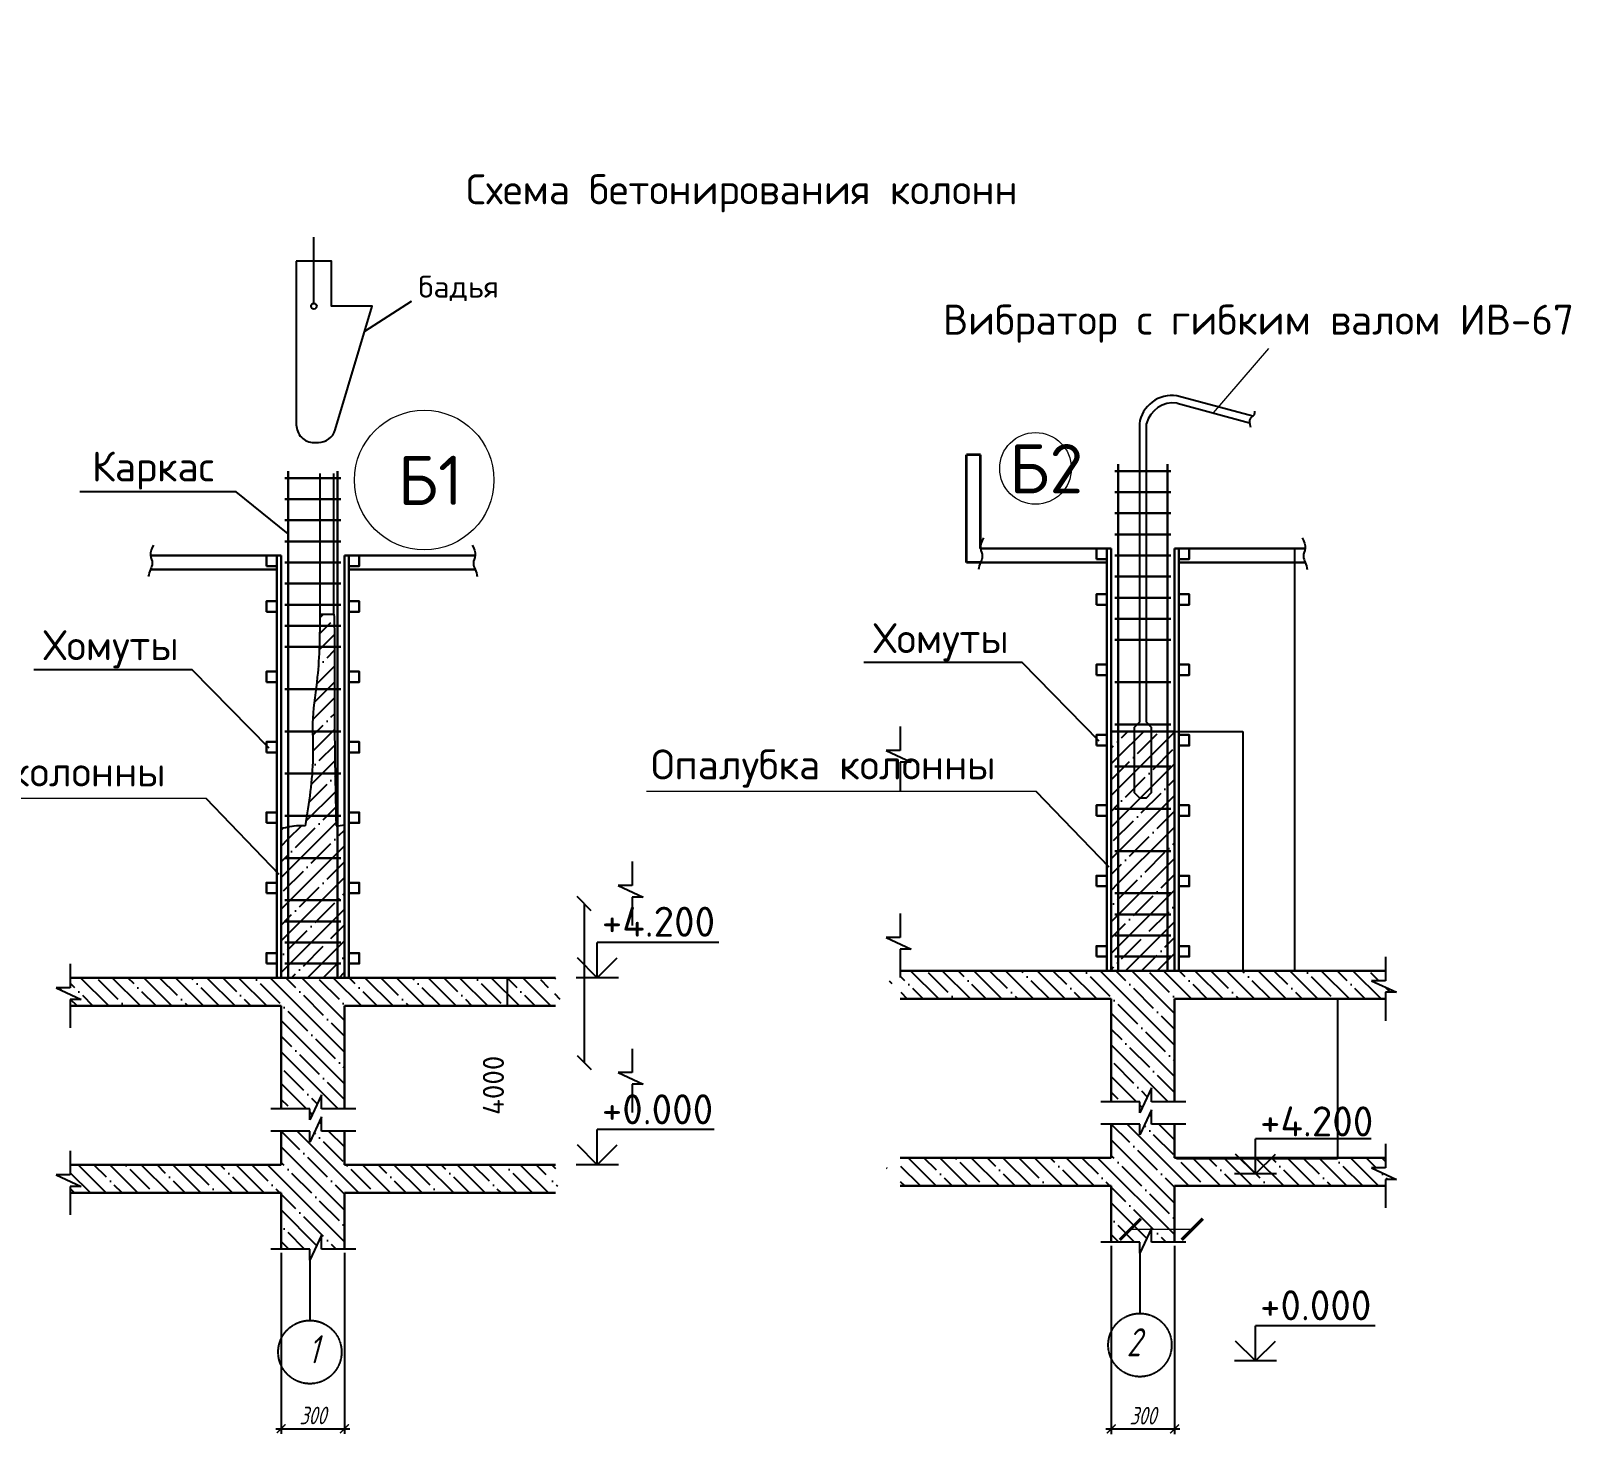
# Model space of a CAD drawing. Header units: millimetres. Extents: x 5763 to 12018931, y 39842 to 3600577.
# Drawn here: x 438477 to 482271, y 76744 to 116627 of the extents above; entities that cross this region are included whole.
import ezdxf

# ---------------------------------------------------------------- set-up
doc = ezdxf.new("R2010")
doc.units = ezdxf.units.MM
doc.linetypes.add('ACAD_ISO04W100', pattern=[30, 24, -3, 0, -3])
for name, color, linetype in [('Архитектура', 7, 'Continuous'), ('Размеры', 7, 'Continuous'), ('тонкие', 2, 'Continuous')]:
    doc.layers.add(name, color=color, linetype=linetype)
doc.layers.add('Стены', color=7, linetype='Continuous', lineweight=40)
doc.layers.add('Толстые - 03', color=30, linetype='Continuous', lineweight=30)
doc.styles.add('ISOCPEUR', font='isocpeur.ttf')
doc.styles.get("Standard").update_dxf_attribs({"font": 'romans.shx', "width": 0.7, "oblique": 15, "height": 500})
doc.styles.add('VSSP_ROMANS07', font='romans.shx', dxfattribs={"width": 0.7, "oblique": 15, "height": 250})
doc.dimstyles.new('ISO-25', dxfattribs={"dimtxt": 500, "dimasz": 250, "dimexe": 150, "dimexo": 100, "dimgap": 125, "dimtad": 1, "dimtxsty": 'Standard', "dimblk": 'ARCHTICK', "dimcen": 25, "dimdle": 150, "dimadec": 0, "dimazin": 0, "dimtfac": 1, "dimtmove": 0, "dimatfit": 3, "dimfxl": 1, "dimarcsym": 0})
doc.dimstyles.new('VSSP-100', dxfattribs={"dimscale": 100, "dimtxt": 2.5, "dimasz": 2.5, "dimexe": 1.25, "dimexo": 0.625, "dimtad": 1, "dimdec": 0, "dimrnd": 0.001, "dimzin": 1, "dimtxsty": 'VSSP_ROMANS07', "dimblk": 'OBLIQUE', "dimcen": 2.5, "dimdle": 2, "dimaunit": 1, "dimadec": 3, "dimazin": 2, "dimtfac": 1, "dimtdec": 0, "dimtix": 1, "dimtmove": 2, "dimatfit": 3, "dimldrblk": 'OBLIQUE', "dimfxl": 1.25, "dimtolj": 1, "dimtzin": 0, "dimarcsym": 0})
doc.dimstyles.new('x50', dxfattribs={"dimtxt": 3, "dimasz": 2, "dimexe": 1, "dimexo": 2, "dimgap": 0.5, "dimtad": 1, "dimlfac": 50, "dimtxsty": 'Standard', "dimblk": 'OBLIQUE', "dimcen": 0.09, "dimadec": 0, "dimazin": 0, "dimtfac": 1, "dimtofl": 0, "dimtmove": 0, "dimatfit": 3, "dimldrblk": 'OBLIQUE', "dimfxl": 1, "dimtolj": 1, "dimtzin": 0, "dimarcsym": 0})

# ---------------------------------------------------------------- blocks, each defined once
blk = doc.blocks.new('_OBLIQUE')
at = {"color": 0, "linetype": 'ByBlock'}
blk.add_line((-0.5, -0.5), (0.5, 0.5), dxfattribs=at)
blk = doc.blocks.new('*D362')
at = {"layer": 'Defpoints', "color": 0, "transparency": 16777216}
for p in [(471053, 101915), (471113, 89915), (474400, 89915)]:
    blk.add_point(p, dxfattribs=at)
at = {"layer": 'Размеры', "color": 0, "lineweight": -2, "transparency": 16777216}
for p, q in [((471055, 101915), (474401, 101915)), ((474400, 101915), (474400, 89915)), ((471115, 89915), (474401, 89915))]:
    blk.add_line(p, q, dxfattribs=at)
at = {"layer": 'Размеры', "color": 0, "lineweight": -2, "transparency": 16777216, "xscale": 2, "yscale": 2, "zscale": 2}
for p, rotation in [((474400, 101915), 90), ((474400, 89915), 270)]:
    blk.add_blockref('_OBLIQUE', p, dxfattribs=dict(at, rotation=rotation))
at = {"layer": 'Размеры', "color": 0, "transparency": 16777216, "insert": (474398, 95915), "char_height": 3, "attachment_point": 5, "rotation": 90, "style": 'ISOCPEUR'}
blk.add_mtext('\\A1;600000', dxfattribs=at)
blk = doc.blocks.new('*D363')
at = {"layer": 'Defpoints', "color": 0, "transparency": 16777216}
for p in [(470993, 96715), (470993, 89915), (472933, 89915)]:
    blk.add_point(p, dxfattribs=at)
at = {"layer": 'Размеры', "color": 0, "lineweight": -2, "transparency": 16777216}
for p, q in [((470995, 96715), (472934, 96715)), ((472933, 96715), (472933, 89915)), ((470995, 89915), (472934, 89915))]:
    blk.add_line(p, q, dxfattribs=at)
at = {"layer": 'Размеры', "color": 0, "lineweight": -2, "transparency": 16777216, "xscale": 2, "yscale": 2, "zscale": 2}
for p, rotation in [((472933, 96715), 90), ((472933, 89915), 270)]:
    blk.add_blockref('_OBLIQUE', p, dxfattribs=dict(at, rotation=rotation))
at = {"layer": 'Размеры', "color": 0, "transparency": 16777216, "insert": (472931, 93315), "char_height": 3, "attachment_point": 5, "rotation": 90, "style": 'ISOCPEUR'}
blk.add_mtext('\\A1;1500', dxfattribs=at)
blk = doc.blocks.new('*D339')
at = {"layer": 'Defpoints', "color": 0, "transparency": 16777216}
for p in [(473993, 89115), (471072, 84579), (475627, 84579)]:
    blk.add_point(p, dxfattribs=at)
at = {"layer": 'Размеры', "color": 0, "lineweight": -2, "transparency": 16777216}
for p, q in [((473995, 89115), (475628, 89115)), ((475627, 89115), (475627, 84579)), ((471074, 84579), (475628, 84579))]:
    blk.add_line(p, q, dxfattribs=at)
at = {"layer": 'Размеры', "color": 0, "lineweight": -2, "transparency": 16777216, "xscale": 2, "yscale": 2, "zscale": 2}
for p, rotation in [((475627, 89115), 90), ((475627, 84579), 270)]:
    blk.add_blockref('_OBLIQUE', p, dxfattribs=dict(at, rotation=rotation))
at = {"layer": 'Размеры', "color": 0, "transparency": 16777216, "insert": (475625, 86847), "char_height": 3, "attachment_point": 5, "rotation": 90, "style": 'ISOCPEUR'}
blk.add_mtext('\\A1;4000', dxfattribs=at)
blk = doc.blocks.new('*D361')
at = {"layer": 'Defpoints', "color": 0, "transparency": 16777216}
for p in [(450394, 89716), (452029, 89716), (450394, 88916)]:
    blk.add_point(p, dxfattribs=at)
at = {"layer": 'Размеры', "color": 0, "lineweight": -2, "transparency": 16777216}
for p, q in [((450396, 89716), (452030, 89716)), ((452029, 88916), (452029, 89716)), ((450396, 88916), (452030, 88916))]:
    blk.add_line(p, q, dxfattribs=at)
at = {"layer": 'Размеры', "color": 0, "lineweight": -2, "transparency": 16777216, "xscale": 2, "yscale": 2, "zscale": 2}
for p, rotation in [((452029, 89716), 90), ((452029, 88916), 270)]:
    blk.add_blockref('_OBLIQUE', p, dxfattribs=dict(at, rotation=rotation))
at = {"layer": 'Размеры', "color": 0, "transparency": 16777216, "insert": (452027, 89316), "char_height": 3, "attachment_point": 5, "rotation": 90, "style": 'ISOCPEUR'}
blk.add_mtext('\\A1;40000', dxfattribs=at)
blk = doc.blocks.new('_ArchTick')
at = {"color": 0, "linetype": 'ByBlock', "const_width": 0.15}
blk.add_lwpolyline([(-0.5, -0.5), (0.5, 0.5)], dxfattribs=at)
blk = doc.blocks.new('*D356')
at = {"layer": 'Defpoints', "color": 0, "transparency": 16777216}
for p in [(470593, 144252), (471388, 141097), (471913, 141092)]:
    blk.add_point(p, dxfattribs=at)
at = {"layer": 'Архитектура', "color": 0, "lineweight": -2, "transparency": 16777216}
for p, q in [((470655, 144252), (472065, 144240)), ((471942, 144441), (471911, 140892)), ((471450, 141096), (472038, 141091))]:
    blk.add_line(p, q, dxfattribs=at)
at = {"layer": 'Архитектура', "color": 0, "lineweight": -2, "transparency": 16777216, "xscale": 250, "yscale": 250, "zscale": 250}
for p, rotation in [((471940, 144241), 89.51016784393425), ((471913, 141092), 269.5101678439343)]:
    blk.add_blockref('_OBLIQUE', p, dxfattribs=dict(at, rotation=rotation))
at = {"layer": 'Архитектура', "color": 0, "lineweight": 20, "transparency": 16777216, "insert": (471739, 142668), "char_height": 250, "width": 65741.77, "attachment_point": 5, "rotation": 89.5102, "style": 'VSSP_ROMANS07'}
blk.add_mtext('\\A1;2250', dxfattribs=at)
blk = doc.blocks.new('*D357')
at = {"layer": 'Defpoints', "color": 0, "transparency": 16777216}
for p in [(470647, 141103), (470893, 135149), (471862, 135141)]:
    blk.add_point(p, dxfattribs=at)
at = {"layer": 'Архитектура', "color": 0, "lineweight": -2, "transparency": 16777216}
for p, q in [((470709, 141102), (472038, 141091)), ((471915, 141292), (471860, 134941)), ((470955, 135149), (471987, 135140))]:
    blk.add_line(p, q, dxfattribs=at)
at = {"layer": 'Архитектура', "color": 0, "lineweight": -2, "transparency": 16777216, "xscale": 250, "yscale": 250, "zscale": 250}
for p, rotation in [((471913, 141092), 89.51016784393425), ((471862, 135141), 269.5101678439343)]:
    blk.add_blockref('_OBLIQUE', p, dxfattribs=dict(at, rotation=rotation))
at = {"layer": 'Архитектура', "color": 0, "lineweight": 20, "transparency": 16777216, "insert": (471700, 138118), "char_height": 250, "width": 61132.49, "attachment_point": 5, "rotation": 89.5102, "style": 'VSSP_ROMANS07'}
blk.add_mtext('\\A1;4250', dxfattribs=at)
blk = doc.blocks.new('*D376')
at = {"color": 0, "lineweight": -2, "transparency": 16777216}
for p, q in [((469193, 82101), (469193, 76744)), ((470993, 82101), (470993, 76744)), ((469043, 76894), (471143, 76894))]:
    blk.add_line(p, q, dxfattribs=at)
at = {"layer": 'Defpoints', "color": 0, "transparency": 16777216}
for p in [(469193, 82201), (470993, 82201), (470993, 76894)]:
    blk.add_point(p, dxfattribs=at)
at = {"color": 0, "lineweight": -2, "transparency": 16777216, "xscale": 250, "yscale": 250, "zscale": 250, "rotation": 180}
blk.add_blockref('_ArchTick', (469193, 76894), dxfattribs=at)
at = {"color": 0, "lineweight": -2, "transparency": 16777216, "xscale": 250, "yscale": 250, "zscale": 250}
blk.add_blockref('_ArchTick', (470993, 76894), dxfattribs=at)
at = {"color": 0, "transparency": 16777216, "insert": (470093, 77269), "char_height": 500, "attachment_point": 5}
blk.add_mtext('300', dxfattribs=at)
blk = doc.blocks.new('*D377')
at = {"color": 0, "lineweight": -2, "transparency": 16777216}
for p, q in [((445594, 81901), (445594, 76750)), ((447394, 81901), (447394, 76750)), ((445444, 76900), (447544, 76900))]:
    blk.add_line(p, q, dxfattribs=at)
at = {"layer": 'Defpoints', "color": 0, "transparency": 16777216}
for p in [(445594, 82001), (447394, 82001), (447394, 76900)]:
    blk.add_point(p, dxfattribs=at)
at = {"color": 0, "lineweight": -2, "transparency": 16777216, "xscale": 250, "yscale": 250, "zscale": 250, "rotation": 180}
blk.add_blockref('_ArchTick', (445594, 76900), dxfattribs=at)
at = {"color": 0, "lineweight": -2, "transparency": 16777216, "xscale": 250, "yscale": 250, "zscale": 250}
blk.add_blockref('_ArchTick', (447394, 76900), dxfattribs=at)
at = {"color": 0, "transparency": 16777216, "insert": (446494, 77275), "char_height": 500, "width": 1191.79, "attachment_point": 5}
blk.add_mtext('300', dxfattribs=at)

msp = doc.modelspace()

# ---------------------------------------------------------------- hatches: boundary and pattern name
at = {"layer": 'тонкие'}
h = msp.add_hatch(dxfattribs=at)
h.set_pattern_fill('ANSI35', color=0, scale=100, style=0)
h.set_pattern_definition([(45, (4959701.94, 649069.66), (-449.01281, 449.01281), []), (45, (4960150.95, 649069.66), (-449.01281, 449.01281), [793.75, -158.75, 0, -158.75])])
edge = h.paths.add_edge_path()
edge.add_spline(control_points=[(445794.20378, 94003.55647), (445727.46858, 93989.41122), (445660.83618, 93972.88538), (445594.20378, 93956.35953)], knot_values=[0, 0, 0, 0, 1.0177450287, 1.0177450287, 1.0177450287, 1.0177450287], degree=3, periodic=0)
edge.add_line((445594.20378, 93956.35953), (445594.20378, 89715.77921))
edge.add_line((445594.20378, 89715.77921), (445794.20378, 89715.77921))
edge.add_line((445794.20378, 89715.77921), (445794.20378, 94003.55647))
edge = h.paths.add_edge_path()
edge.add_spline(control_points=[(447394.20378, 94058.36413), (447327.54043, 94049.45685), (447260.87707, 94040.54958), (447194.20378, 94032.47812)], knot_values=[8.0507593232, 8.0507593232, 8.0507593232, 8.0507593232, 9.0537790196, 9.0537790196, 9.0537790196, 9.0537790196], degree=3, periodic=0)
edge.add_line((447194.20378, 94032.47812), (447194.20378, 89715.77921))
edge.add_line((447194.20378, 89715.77921), (447394.20378, 89715.77921))
edge.add_line((447394.20378, 89715.77921), (447394.20378, 94058.36413))
h.paths.add_polyline_path([(447194.20378, 90115.77921), (445794.20378, 90115.77921), (445794.20378, 89715.77921), (447194.20378, 89715.77921)])
h.paths.add_polyline_path([(447194.20378, 90715.77921), (445794.20378, 90715.77921), (445794.20378, 90115.77921), (447194.20378, 90115.77921)])
h.paths.add_polyline_path([(447194.20378, 91315.77921), (445794.20378, 91315.77921), (445794.20378, 90715.77921), (447194.20378, 90715.77921)])
h.paths.add_polyline_path([(447194.20378, 91915.77921), (445794.20378, 91915.77921), (445794.20378, 91315.77921), (447194.20378, 91315.77921)])
h.paths.add_polyline_path([(447194.20378, 93115.77921), (445794.20378, 93115.77921), (445794.20378, 91915.77921), (447194.20378, 91915.77921)])
edge = h.paths.add_edge_path()
edge.add_spline(control_points=[(447194.20378, 94032.47812), (447182.22959, 94031.02852), (447170.25507, 94029.60589), (447158.28017, 94028.21505)], knot_values=[7.8706219123, 7.8706219123, 7.8706219123, 7.8706219123, 8.0507593232, 8.0507593232, 8.0507593232, 8.0507593232], degree=3, periodic=0)
edge.add_spline(control_points=[(447158.28017, 94028.21505), (447156.2145, 94124.06974), (447154.14882, 94219.92442), (447152.09687, 94315.77921)], knot_values=[28.6675543856, 28.6675543856, 28.6675543856, 28.6675543856, 30.1055801135, 30.1055801135, 30.1055801135, 30.1055801135], degree=3, periodic=0)
edge.add_line((447152.09687, 94315.77921), (446322.98451, 94315.77921))
edge.add_spline(control_points=[(446322.98451, 94315.77921), (446308.36349, 94222.51939), (446293.46263, 94129.27519), (446278.56177, 94036.03099)], knot_values=[28.7545698862, 28.7545698862, 28.7545698862, 28.7545698862, 30.1656805293, 30.1656805293, 30.1656805293, 30.1656805293], degree=3, periodic=0)
edge.add_spline(control_points=[(446278.56177, 94036.03099), (446216.10128, 94041.43405), (446053.82101, 94050.03347), (445893.01475, 94024.50052), (445794.20378, 94003.55647)], knot_values=[1.0177450287, 1.0177450287, 1.0177450287, 1.0177450287, 1.9576230538, 3.4645394096, 3.4645394096, 3.4645394096, 3.4645394096], degree=3, periodic=0)
edge.add_line((445794.20378, 94003.55647), (445794.20378, 93115.77921))
edge.add_line((445794.20378, 93115.77921), (447194.20378, 93115.77921))
edge.add_line((447194.20378, 93115.77921), (447194.20378, 94032.47812))
edge = h.paths.add_edge_path()
edge.add_spline(control_points=[(447152.09687, 94315.77921), (447143.53422, 94715.77494), (447135.21054, 95115.77246), (447128.12312, 95515.77921)], knot_values=[22.6667674665, 22.6667674665, 22.6667674665, 22.6667674665, 28.6675543856, 28.6675543856, 28.6675543856, 28.6675543856], degree=3, periodic=0)
edge.add_line((447128.12312, 95515.77921), (446473.43414, 95515.77921))
edge.add_spline(control_points=[(446473.43414, 95515.77921), (446443.05818, 95114.67539), (446385.58644, 94715.08411), (446322.98451, 94315.77921)], knot_values=[22.7127032826, 22.7127032826, 22.7127032826, 22.7127032826, 28.7545698862, 28.7545698862, 28.7545698862, 28.7545698862], degree=3, periodic=0)
edge.add_line((446322.98451, 94315.77921), (447152.09687, 94315.77921))
edge = h.paths.add_edge_path()
edge.add_spline(control_points=[(447128.12312, 95515.77921), (447121.03603, 95915.7675), (447115.18507, 96315.76502), (447111.56739, 96715.77921)], knot_values=[16.6662574549, 16.6662574549, 16.6662574549, 16.6662574549, 22.6667674665, 22.6667674665, 22.6667674665, 22.6667674665], degree=3, periodic=0)
edge.add_line((447111.56739, 96715.77921), (446488.3789, 96715.77921))
edge.add_spline(control_points=[(446488.3789, 96715.77921), (446489.77526, 96469.4627), (446504.93929, 96068.33588), (446485.05024, 95669.1658), (446473.43414, 95515.77921)], knot_values=[16.7086230764, 16.7086230764, 16.7086230764, 16.7086230764, 20.4022259797, 22.7127032826, 22.7127032826, 22.7127032826, 22.7127032826], degree=3, periodic=0)
edge.add_line((446473.43414, 95515.77921), (447128.12312, 95515.77921))
edge = h.paths.add_edge_path()
edge.add_line((447108.41078, 97915.77921), (446581.24452, 97915.77921))
edge.add_spline(control_points=[(446581.24452, 97915.77921), (446546.02389, 97641.01208), (446491.96408, 97242.34837), (446487.66971, 96840.87953), (446488.3789, 96715.77921)], knot_values=[10.6828707065, 10.6828707065, 10.6828707065, 10.6828707065, 14.8326996138, 16.7086230764, 16.7086230764, 16.7086230764, 16.7086230764], degree=3, periodic=0)
edge.add_line((446488.3789, 96715.77921), (447111.56739, 96715.77921))
edge.add_spline(control_points=[(447111.56739, 96715.77921), (447107.95, 97115.76006), (447106.5655, 97515.75758), (447108.41078, 97915.77921)], knot_values=[10.6662476208, 10.6662476208, 10.6662476208, 10.6662476208, 16.6662574549, 16.6662574549, 16.6662574549, 16.6662574549], degree=3, periodic=0)
edge = h.paths.add_edge_path()
edge.add_spline(control_points=[(447108.41078, 97915.77921), (447108.71779, 97982.33097), (447111.10031, 98382.34109), (447116.8782, 98782.37656), (447115.29107, 99115.77921)], knot_values=[4.666470584, 4.666470584, 4.666470584, 4.666470584, 5.6646945693, 10.6662476208, 10.6662476208, 10.6662476208, 10.6662476208], degree=3, periodic=0)
edge.add_line((447115.29107, 99115.77921), (446678.92011, 99115.77921))
edge.add_spline(control_points=[(446678.92011, 99115.77921), (446669.13216, 98828.26635), (446645.64168, 98427.64753), (446595.73431, 98028.81857), (446581.24452, 97915.77921)], knot_values=[4.6612602722, 4.6612602722, 4.6612602722, 4.6612602722, 8.9756285943, 10.6828707065, 10.6828707065, 10.6828707065, 10.6828707065], degree=3, periodic=0)
edge.add_line((446581.24452, 97915.77921), (447108.41078, 97915.77921))
edge = h.paths.add_edge_path()
edge.add_line((447104.67345, 99715.77921), (446691.31097, 99715.77921))
edge.add_spline(control_points=[(446691.31097, 99715.77921), (446689.12354, 99515.64757), (446685.72264, 99315.59815), (446678.92011, 99115.77921)], knot_values=[1.6628117059, 1.6628117059, 1.6628117059, 1.6628117059, 4.6612602722, 4.6612602722, 4.6612602722, 4.6612602722], degree=3, periodic=0)
edge.add_line((446678.92011, 99115.77921), (447115.29107, 99115.77921))
edge.add_spline(control_points=[(447115.29107, 99115.77921), (447114.92526, 99192.62321), (447113.08751, 99392.64293), (447108.21765, 99592.62745), (447104.67345, 99715.77921)], knot_values=[1.6657087344, 1.6657087344, 1.6657087344, 1.6657087344, 2.8184869897, 4.666470584, 4.666470584, 4.666470584, 4.666470584], degree=3, periodic=0)
edge = h.paths.add_edge_path()
edge.add_line((447094.20378, 100048.78319), (446694.20378, 100048.78319))
edge.add_spline(control_points=[(446694.20378, 100048.78319), (446693.36391, 99937.77344), (446692.52403, 99826.76368), (446691.31097, 99715.77921)], knot_values=[0, 0, 0, 0, 1.6628117059, 1.6628117059, 1.6628117059, 1.6628117059], degree=3, periodic=0)
edge.add_line((446691.31097, 99715.77921), (447104.67345, 99715.77921))
edge.add_spline(control_points=[(447104.67345, 99715.77921), (447101.47884, 99826.78397), (447097.84131, 99937.78358), (447094.20378, 100048.78319)], knot_values=[0, 0, 0, 0, 1.6657087344, 1.6657087344, 1.6657087344, 1.6657087344], degree=3, periodic=0)
h = msp.add_hatch(dxfattribs=at)
h.set_pattern_fill('ANSI35', color=0, scale=100, style=0)
h.set_pattern_definition([(45, (4964105.2, 649269.35), (-449.01281, 449.01281), []), (45, (4964554.2, 649269.35), (-449.01281, 449.01281), [793.75, -158.75, 0, -158.75])])
h.paths.add_polyline_path([(469392.81858, 96715.46593), (469192.81858, 96715.46593), (469192.81858, 89915.46593), (469392.81858, 89915.46593)])
h.paths.add_polyline_path([(470792.81858, 90315.46593), (469392.81858, 90315.46593), (469392.81858, 89915.46593), (470792.81858, 89915.46593)])
h.paths.add_polyline_path([(470792.81858, 90915.46593), (469392.81858, 90915.46593), (469392.81858, 90315.46593), (470792.81858, 90315.46593)])
h.paths.add_polyline_path([(470792.81858, 91515.46593), (469392.81858, 91515.46593), (469392.81858, 90915.46593), (470792.81858, 90915.46593)])
h.paths.add_polyline_path([(470792.81858, 92115.46593), (469392.81858, 92115.46593), (469392.81858, 91515.46593), (470792.81858, 91515.46593)])
h.paths.add_polyline_path([(470792.81858, 93315.46593), (469392.81858, 93315.46593), (469392.81858, 92115.46593), (470792.81858, 92115.46593)])
h.paths.add_polyline_path([(470792.81858, 94515.46593), (469392.81858, 94515.46593), (469392.81858, 93315.46593), (470792.81858, 93315.46593)])
h.paths.add_polyline_path([(470792.81858, 95715.46593), (469392.81858, 95715.46593), (469392.81858, 94515.46593), (470792.81858, 94515.46593)])
h.paths.add_polyline_path([(470792.81858, 96715.46593), (469392.81858, 96715.46593), (469392.81858, 95715.46593), (470792.81858, 95715.46593)])
h.paths.add_polyline_path([(470992.81858, 96715.46593), (470792.81858, 96715.46593), (470792.81858, 89915.46593), (470992.81858, 89915.46593)])
h = msp.add_hatch(dxfattribs=at)
h.set_pattern_fill('ANSI35', color=0, scale=100, angle=90, style=0)
h.set_pattern_definition([(135, (4752184.46, 491609.35), (-449.01281, -449.01281), []), (135, (4752184.46, 492058.37), (-449.01281, -449.01281), [793.75, -158.75, 0, -158.75])])
h.paths.add_polyline_path([(476992.81858, 83985.2058), (477303.88354, 83985.2058), (476592.81858, 84313.62324), (476992.81858, 84313.62324), (476992.81858, 84599.2424), (470992.81858, 84599.2424), (470992.81858, 85557.69805), (470338.33071, 85557.69805), (470338.33071, 85957.69805), (470009.91327, 85246.63309), (470009.91327, 85557.69805), (469192.81858, 85557.69805), (469192.81858, 84599.2424), (463192.81858, 84599.2424), (463192.81858, 84313.62324), (462792.81858, 84313.62324), (463503.88354, 83985.2058), (463192.81858, 83985.2058), (463192.81858, 83799.2424), (469192.81858, 83799.2424), (469192.81858, 82200.90468), (470009.91327, 82200.90468), (470009.91327, 81889.83972), (470338.33071, 82600.90468), (470338.33071, 82200.90468), (470992.81858, 82200.90468), (470992.81858, 83799.2424), (476992.81858, 83799.2424)])
h.paths.add_polyline_path([(470992.81858, 89115.46593), (476992.81858, 89115.46593), (476992.81858, 89301.42933), (477303.88354, 89301.42933), (476592.81858, 89629.84677), (476992.81858, 89629.84677), (476992.81858, 89915.46593), (470992.81858, 89915.46593), (469192.81858, 89915.46593), (463192.81858, 89915.46593), (463192.81858, 89629.84677), (462792.81858, 89629.84677), (463503.88354, 89301.42933), (463192.81858, 89301.42933), (463192.81858, 89115.46593), (469192.81858, 89115.46593), (469192.81858, 86188.94121), (470009.91327, 86188.94121), (470009.91327, 85877.87625), (470338.33071, 86588.94121), (470338.33071, 86188.94121), (470992.81858, 86188.94121)])
h = msp.add_hatch(dxfattribs=at)
h.set_pattern_fill('ANSI35', color=0, scale=100, angle=90, style=0)
h.set_pattern_definition([(135, (4728585.85, 491409.67), (-449.01281, -449.01281), []), (135, (4728585.85, 491858.7), (-449.01281, -449.01281), [793.75, -158.75, 0, -158.75])])
h.paths.add_polyline_path([(453394.20378, 83785.51908), (453705.26873, 83785.51908), (452994.20378, 84113.93652), (453394.20378, 84113.93652), (453394.20378, 84399.55568), (447394.20378, 84399.55568), (447394.20378, 85358.01133), (446739.71591, 85358.01133), (446739.71591, 85758.01133), (446411.29847, 85046.94637), (446411.29847, 85358.01133), (445594.20378, 85358.01133), (445594.20378, 84399.55568), (439594.20378, 84399.55568), (439594.20378, 84113.93652), (439194.20378, 84113.93652), (439905.26873, 83785.51908), (439594.20378, 83785.51908), (439594.20378, 83599.55568), (445594.20378, 83599.55568), (445594.20378, 82001.21796), (446411.29847, 82001.21796), (446411.29847, 81690.153), (446739.71591, 82401.21796), (446739.71591, 82001.21796), (447394.20378, 82001.21796), (447394.20378, 83599.55568), (453394.20378, 83599.55568)])
h.paths.add_polyline_path([(447394.20378, 88915.77921), (453394.20378, 88915.77921), (453394.20378, 89101.74261), (453705.26873, 89101.74261), (452994.20378, 89430.16005), (453394.20378, 89430.16005), (453394.20378, 89715.77921), (447394.20378, 89715.77921), (445594.20378, 89715.77921), (439594.20378, 89715.77921), (439594.20378, 89430.16005), (439194.20378, 89430.16005), (439905.26873, 89101.74261), (439594.20378, 89101.74261), (439594.20378, 88915.77921), (445594.20378, 88915.77921), (445594.20378, 85989.25449), (446411.29847, 85989.25449), (446411.29847, 85678.18953), (446739.71591, 86389.25449), (446739.71591, 85989.25449), (447394.20378, 85989.25449)])

# ---------------------------------------------------------------- linework, layer by layer
at = {"lineweight": 13}
msp.add_line((473667.20197, 107602.13296), (472095.83765, 105767.67195), dxfattribs=at)
at = {"lineweight": 35}
for p, q in [((465074.40062, 101515.46593), (465074.40062, 104574.78309)), ((465474.40062, 104574.78309), (465074.40062, 104574.78309)), ((465474.40062, 101915.46593), (465474.40062, 104574.78309)), ((465474.40062, 101515.46593), (465074.40062, 101515.46593))]:
    msp.add_line(p, q, dxfattribs=at)
at = {"color": 0, "lineweight": 13}
for p, q in [((443460.51077, 94805.24606), (432380.54979, 94805.24606)), ((467059.12557, 95004.93278), (455979.1646, 95004.93278))]:
    msp.add_line(p, q, dxfattribs=at)
at = {"linetype": 'ACAD_ISO04W100'}
for p, q in [((446411.29847, 81690.153), (446411.29847, 79977.61628)), ((470009.91327, 81889.83972), (470009.91327, 80177.303))]:
    msp.add_line(p, q, dxfattribs=at)
for points in [[(446525.81365, 108881.98478), (446525.81365, 110762.63329)], [(449291.48381, 108937.01451), (449291.48381, 108937.01451), (447966.2714, 108083.0857)]]:
    msp.add_lwpolyline(points)
msp.add_lwpolyline([(446025.81365, 110080.47057), (446025.81365, 105427.98535, 0.4142135624), (446525.81365, 104927.98535), (446653.11172, 104927.98535, 0.3316963455), (447132.27794, 105285.1577), (448180.37748, 108801.38078), (447025.81365, 108801.38078), (447025.81365, 110080.47057), (446025.81365, 110080.47057)], format="xyb")
msp.add_circle((446525.81365, 108801.38078), 80.604)
at = {"lineweight": 20}
for centre, radius in [((449661.39548, 103859.70676), 1984.19997), ((467041.61708, 104190.92912), 1019.5683)]:
    msp.add_circle(centre, radius, dxfattribs=at)
at = {"linetype": 'ACAD_ISO04W100'}
for centre in [(470009.91327, 79277.10103), (446411.29847, 79077.41431)]:
    msp.add_circle(centre, 900.20197, dxfattribs=at)
at = {"layer": 'Размеры', "color": 0}
for p, q in [((444314.75497, 103522.18036), (439872.14162, 103522.18036)), ((445794.20378, 102330.46873), (444314.75497, 103522.18036)), ((466661.3586, 98670.32137), (462164.30334, 98670.32137)), ((468855.19716, 96437.51945), (466661.3586, 98670.32137)), ((443062.7438, 98470.63465), (438565.68854, 98470.63465)), ((445256.58235, 96237.83273), (443062.7438, 98470.63465)), ((463192.81858, 96853.58557), (463192.81858, 96174.35914)), ((462792.81858, 96174.35914), (463503.88354, 95845.9417)), ((463192.81858, 96174.35914), (462792.81858, 96174.35914)), ((463192.81858, 95845.9417), (463192.81858, 95039.1032)), ((463503.88354, 95845.9417), (463192.81858, 95845.9417)), ((445533.41511, 92654.05561), (443460.51077, 94805.24606)), ((469132.02991, 92853.74233), (467059.12557, 95004.93278)), ((455575.08242, 93014.44696), (455575.08242, 92335.22052)), ((455175.08242, 92335.22052), (455886.14737, 92006.80308)), ((455575.08242, 92335.22052), (455175.08242, 92335.22052)), ((455575.08242, 92006.80308), (455575.08242, 91199.96458)), ((455886.14737, 92006.80308), (455575.08242, 92006.80308)), ((454209.43774, 91820.83968), (454209.43774, 87304.61615)), ((463192.81858, 91537.36204), (463192.81858, 90858.13561)), ((458038.34943, 90715.77921), (454583.05025, 90715.77921)), ((454583.05025, 89715.77921), (454583.05025, 90715.77921)), ((462792.81858, 90858.13561), (463503.88354, 90529.71817)), ((463192.81858, 90858.13561), (462792.81858, 90858.13561)), ((454583.05025, 89715.77921), (454017.36483, 90281.46464)), ((454583.05025, 89715.77921), (455148.73567, 90281.46464)), ((463192.81858, 90529.71817), (463192.81858, 89722.87967)), ((463503.88354, 90529.71817), (463192.81858, 90529.71817)), ((476992.81858, 90309.0732), (476992.81858, 89629.84677)), ((439594.20378, 90109.38648), (439594.20378, 89430.16005)), ((439194.20378, 89430.16005), (439905.26873, 89101.74261)), ((439594.20378, 89430.16005), (439194.20378, 89430.16005)), ((455183.05025, 89715.77921), (453983.05025, 89715.77921)), ((476592.81858, 89629.84677), (477303.88354, 89301.42933)), ((476992.81858, 89629.84677), (476592.81858, 89629.84677)), ((439594.20378, 89101.74261), (439594.20378, 88294.90411)), ((439905.26873, 89101.74261), (439594.20378, 89101.74261)), ((450794.20378, 88915.77921), (452228.55911, 88915.77921)), ((476992.81858, 89301.42933), (476992.81858, 88494.59083)), ((477303.88354, 89301.42933), (476992.81858, 89301.42933)), ((455575.08242, 87698.22343), (455575.08242, 87018.99699)), ((455175.08242, 87018.99699), (455886.14737, 86690.57955)), ((455575.08242, 87018.99699), (455175.08242, 87018.99699)), ((446739.71591, 86389.25449), (446411.29847, 85678.18953)), ((446739.71591, 85989.25449), (446739.71591, 86389.25449)), ((455575.08242, 86690.57955), (455575.08242, 85883.74105)), ((455886.14737, 86690.57955), (455575.08242, 86690.57955)), ((470338.33071, 86588.94121), (470009.91327, 85877.87625)), ((470338.33071, 86188.94121), (470338.33071, 86588.94121)), ((446411.29847, 85989.25449), (445296.85824, 85989.25449)), ((446411.29847, 85678.18953), (446411.29847, 85989.25449)), ((447718.88793, 85989.25449), (446739.71591, 85989.25449)), ((470009.91327, 86188.94121), (468895.47304, 86188.94121)), ((470009.91327, 85877.87625), (470009.91327, 86188.94121)), ((470338.33071, 85957.69805), (470009.91327, 85246.63309)), ((471317.50273, 86188.94121), (470338.33071, 86188.94121)), ((470338.33071, 85557.69805), (470338.33071, 85957.69805)), ((446739.71591, 85758.01133), (446411.29847, 85046.94637)), ((446739.71591, 85358.01133), (446739.71591, 85758.01133)), ((457903.9774, 85399.55568), (454583.05025, 85399.55568)), ((454583.05025, 84399.55568), (454583.05025, 85399.55568)), ((470009.91327, 85557.69805), (468895.47304, 85557.69805)), ((470009.91327, 85246.63309), (470009.91327, 85557.69805)), ((471317.50273, 85557.69805), (470338.33071, 85557.69805)), ((446411.29847, 85358.01133), (445296.85824, 85358.01133)), ((446411.29847, 85046.94637), (446411.29847, 85358.01133)), ((447718.88793, 85358.01133), (446739.71591, 85358.01133)), ((454583.05025, 84399.55568), (454017.36483, 84965.2411)), ((454583.05025, 84399.55568), (455148.73567, 84965.2411)), ((476581.41165, 85140.58788), (473295.50891, 85140.58788)), ((473295.50891, 84140.58788), (473295.50891, 85140.58788)), ((476992.81858, 84992.84967), (476992.81858, 84313.62324)), ((439594.20378, 84793.16295), (439594.20378, 84113.93652)), ((473295.50891, 84140.58788), (472729.82349, 84706.2733)), ((473295.50891, 84140.58788), (473861.19434, 84706.2733)), ((439194.20378, 84113.93652), (439905.26873, 83785.51908)), ((439594.20378, 84113.93652), (439194.20378, 84113.93652)), ((450794.20378, 84399.55568), (452228.55911, 84399.55568)), ((455183.05025, 84399.55568), (453983.05025, 84399.55568)), ((473895.50891, 84140.58788), (472695.50891, 84140.58788)), ((476592.81858, 84313.62324), (477303.88354, 83985.2058)), ((476992.81858, 84313.62324), (476592.81858, 84313.62324)), ((439594.20378, 83785.51908), (439594.20378, 82978.68057)), ((439905.26873, 83785.51908), (439594.20378, 83785.51908)), ((476992.81858, 83985.2058), (476992.81858, 83178.36729)), ((477303.88354, 83985.2058), (476992.81858, 83985.2058)), ((446739.71591, 82401.21796), (446411.29847, 81690.153)), ((446739.71591, 82001.21796), (446739.71591, 82401.21796)), ((470338.33071, 82600.90468), (470009.91327, 81889.83972)), ((470338.33071, 82200.90468), (470338.33071, 82600.90468)), ((446411.29847, 82001.21796), (445296.85824, 82001.21796)), ((446411.29847, 81690.153), (446411.29847, 82001.21796)), ((447718.88793, 82001.21796), (446739.71591, 82001.21796)), ((470009.91327, 82200.90468), (468895.47304, 82200.90468)), ((470009.91327, 81889.83972), (470009.91327, 82200.90468)), ((471317.50273, 82200.90468), (470338.33071, 82200.90468)), ((476700.40327, 79824.36435), (473295.50891, 79824.36435)), ((473295.50891, 78824.36435), (473295.50891, 79824.36435)), ((473295.50891, 78824.36435), (472729.82349, 79390.04977)), ((473295.50891, 78824.36435), (473861.19434, 79390.04977)), ((473895.50891, 78824.36435), (472695.50891, 78824.36435))]:
    msp.add_line(p, q, dxfattribs=at)
for points in [[(465564.91568, 102213.42272), (465474.40062, 101915.46593), (465528.8297, 101697.22115), (465474.40062, 101515.46593), (465416.73686, 101320.82286)], [(474620.72149, 102213.42272), (474711.23655, 101915.46593), (474656.80747, 101697.22115), (474711.23655, 101515.46593), (474768.90031, 101320.82286)], [(441966.30087, 102013.736), (441875.78582, 101715.77921), (441930.2149, 101497.53443), (441875.78582, 101315.77921), (441818.12206, 101121.13614)], [(451022.10669, 102013.736), (451112.62174, 101715.77921), (451058.19267, 101497.53443), (451112.62174, 101315.77921), (451170.2855, 101121.13614)]]:
    msp.add_spline(points, degree=3, dxfattribs=at)
at = {"layer": 'Стены', "lineweight": 13, "ltscale": 10}
msp.add_line((469732.55636, 82567.62501), (471500.55636, 82567.62501), dxfattribs=at)
at = {"layer": 'Толстые - 03', "color": 0}
for p, q in [((469392.81858, 89915.46593), (469392.81858, 104315.46593)), ((470792.81858, 89915.46593), (470792.81858, 104315.46593)), ((445694.20378, 103915.77921), (447294.20378, 103915.77921)), ((445794.20378, 89715.77921), (445794.20378, 104115.77921)), ((447194.20378, 89715.77921), (447194.20378, 104115.77921)), ((469292.81858, 104115.46593), (470892.81858, 104115.46593)), ((469292.81858, 103515.46593), (470892.81858, 103515.46593)), ((445694.20378, 103315.77921), (447294.20378, 103315.77921)), ((469292.81858, 102915.46593), (470892.81858, 102915.46593)), ((445694.20378, 102715.77921), (447294.20378, 102715.77921)), ((445694.20378, 102115.77921), (447294.20378, 102115.77921)), ((469292.81858, 102315.46593), (470892.81858, 102315.46593)), ((445174.20378, 101715.77921), (441875.78582, 101715.77921)), ((445474.20378, 101715.77921), (445594.20378, 101715.77921)), ((445474.20378, 89715.77921), (445474.20378, 101715.77921)), ((445594.20378, 89715.77921), (445594.20378, 101715.77921)), ((447514.20378, 101715.77921), (447394.20378, 101715.77921)), ((447394.20378, 89715.77921), (447394.20378, 101715.77921)), ((447514.20378, 89715.77921), (447514.20378, 101715.77921)), ((447814.20378, 101715.77921), (451112.62174, 101715.77921)), ((468772.81858, 101915.46593), (465474.40062, 101915.46593)), ((469072.81858, 101915.46593), (469192.81858, 101915.46593)), ((469072.81858, 89915.46593), (469072.81858, 101915.46593)), ((469192.81858, 89915.46593), (469192.81858, 101915.46593)), ((469292.81858, 101715.46593), (470892.81858, 101715.46593)), ((471112.81858, 101915.46593), (470992.81858, 101915.46593)), ((470992.81858, 89915.46593), (470992.81858, 101915.46593)), ((471112.81858, 89915.46593), (471112.81858, 101915.46593)), ((471412.81858, 101915.46593), (474711.23655, 101915.46593)), ((445474.20378, 101315.77921), (441875.78582, 101315.77921)), ((445694.20378, 101515.77921), (447294.20378, 101515.77921)), ((447514.20378, 101315.77921), (451112.62174, 101315.77921)), ((469072.81858, 101515.46593), (465474.40062, 101515.46593)), ((471112.81858, 101515.46593), (474711.23655, 101515.46593)), ((445694.20378, 100915.77921), (447294.20378, 100915.77921)), ((469292.81858, 101115.46593), (470892.81858, 101115.46593)), ((445694.20378, 100315.77921), (447294.20378, 100315.77921)), ((469292.81858, 100515.46593), (470892.81858, 100515.46593)), ((469292.81858, 99915.46593), (470892.81858, 99915.46593)), ((445694.20378, 99715.77921), (447294.20378, 99715.77921)), ((445694.20378, 99115.77921), (447294.20378, 99115.77921)), ((469292.81858, 99315.46593), (470892.81858, 99315.46593)), ((469292.81858, 98115.46593), (470892.81858, 98115.46593)), ((445694.20378, 97915.77921), (447294.20378, 97915.77921)), ((469292.81858, 96915.46593), (470892.81858, 96915.46593)), ((445694.20378, 96715.77921), (447294.20378, 96715.77921)), ((469192.81858, 96715.46593), (470992.81858, 96715.46593)), ((445694.20378, 95515.77921), (447294.20378, 95515.77921)), ((469292.81858, 95715.46593), (470892.81858, 95715.46593)), ((445694.20378, 94315.77921), (447294.20378, 94315.77921)), ((469292.81858, 94515.46593), (470892.81858, 94515.46593)), ((469292.81858, 93315.46593), (470892.81858, 93315.46593)), ((445694.20378, 93115.77921), (447294.20378, 93115.77921)), ((469292.81858, 92115.46593), (470892.81858, 92115.46593)), ((445694.20378, 91915.77921), (447294.20378, 91915.77921)), ((445694.20378, 91315.77921), (447294.20378, 91315.77921)), ((469292.81858, 91515.46593), (470892.81858, 91515.46593)), ((445694.20378, 90715.77921), (447294.20378, 90715.77921)), ((469292.81858, 90915.46593), (470892.81858, 90915.46593)), ((469292.81858, 90315.46593), (470892.81858, 90315.46593)), ((445694.20378, 90115.77921), (447294.20378, 90115.77921)), ((469192.81858, 89915.46593), (463192.81858, 89915.46593)), ((470992.81858, 89915.46593), (469192.81858, 89915.46593)), ((470992.81858, 89915.46593), (476992.81858, 89915.46593)), ((445594.20378, 89715.77921), (439594.20378, 89715.77921)), ((447394.20378, 89715.77921), (445594.20378, 89715.77921)), ((447394.20378, 89715.77921), (453394.20378, 89715.77921)), ((445594.20378, 88915.77921), (439594.20378, 88915.77921)), ((445594.20378, 85989.25449), (445594.20378, 88915.77921)), ((447394.20378, 88915.77921), (453394.20378, 88915.77921)), ((447394.20378, 85989.25449), (447394.20378, 88915.77921)), ((469192.81858, 89115.46593), (463192.81858, 89115.46593)), ((469192.81858, 86188.94121), (469192.81858, 89115.46593)), ((470992.81858, 89115.46593), (476992.81858, 89115.46593)), ((470992.81858, 86188.94121), (470992.81858, 89115.46593)), ((469192.81858, 84599.2424), (469192.81858, 85557.69805)), ((470992.81858, 84599.2424), (470992.81858, 85557.69805)), ((445594.20378, 84399.55568), (445594.20378, 85358.01133)), ((447394.20378, 84399.55568), (447394.20378, 85358.01133)), ((469192.81858, 84599.2424), (463192.81858, 84599.2424)), ((470992.81858, 84599.2424), (476992.81858, 84599.2424)), ((445594.20378, 84399.55568), (439594.20378, 84399.55568)), ((447394.20378, 84399.55568), (453394.20378, 84399.55568)), ((469192.81858, 83799.2424), (463192.81858, 83799.2424)), ((469192.81858, 82200.90468), (469192.81858, 83799.2424)), ((470992.81858, 83799.2424), (476992.81858, 83799.2424)), ((470992.81858, 82200.90468), (470992.81858, 83799.2424)), ((445594.20378, 83599.55568), (439594.20378, 83599.55568)), ((445594.20378, 82001.21796), (445594.20378, 83599.55568)), ((447394.20378, 82001.21796), (447394.20378, 83599.55568)), ((447394.20378, 83599.55568), (453394.20378, 83599.55568))]:
    msp.add_line(p, q, dxfattribs=at)
for points in [[(445174.20378, 101415.77921), (445474.20378, 101415.77921), (445474.20378, 101715.77921), (445174.20378, 101715.77921)], [(447514.20378, 101415.77921), (447814.20378, 101415.77921), (447814.20378, 101715.77921), (447514.20378, 101715.77921)], [(468772.81858, 101615.46593), (469072.81858, 101615.46593), (469072.81858, 101915.46593), (468772.81858, 101915.46593)], [(471112.81858, 101615.46593), (471412.81858, 101615.46593), (471412.81858, 101915.46593), (471112.81858, 101915.46593)], [(445174.20378, 100115.77921), (445474.20378, 100115.77921), (445474.20378, 100415.77921), (445174.20378, 100415.77921)], [(447514.20378, 100115.77921), (447814.20378, 100115.77921), (447814.20378, 100415.77921), (447514.20378, 100415.77921)], [(468772.81858, 100315.46593), (469072.81858, 100315.46593), (469072.81858, 100615.46593), (468772.81858, 100615.46593)], [(471112.81858, 100315.46593), (471412.81858, 100315.46593), (471412.81858, 100615.46593), (471112.81858, 100615.46593)], [(468772.81858, 98315.46593), (469072.81858, 98315.46593), (469072.81858, 98615.46593), (468772.81858, 98615.46593)], [(471112.81858, 98315.46593), (471412.81858, 98315.46593), (471412.81858, 98615.46593), (471112.81858, 98615.46593)], [(445174.20378, 98115.77921), (445474.20378, 98115.77921), (445474.20378, 98415.77921), (445174.20378, 98415.77921)], [(447514.20378, 98115.77921), (447814.20378, 98115.77921), (447814.20378, 98415.77921), (447514.20378, 98415.77921)], [(445174.20378, 96115.77921), (445474.20378, 96115.77921), (445474.20378, 96415.77921), (445174.20378, 96415.77921)], [(447514.20378, 96115.77921), (447814.20378, 96115.77921), (447814.20378, 96415.77921), (447514.20378, 96415.77921)], [(468772.81858, 96315.46593), (469072.81858, 96315.46593), (469072.81858, 96615.46593), (468772.81858, 96615.46593)], [(471112.81858, 96315.46593), (471412.81858, 96315.46593), (471412.81858, 96615.46593), (471112.81858, 96615.46593)], [(468772.81858, 94315.46593), (469072.81858, 94315.46593), (469072.81858, 94615.46593), (468772.81858, 94615.46593)], [(471112.81858, 94315.46593), (471412.81858, 94315.46593), (471412.81858, 94615.46593), (471112.81858, 94615.46593)], [(445174.20378, 94115.77921), (445474.20378, 94115.77921), (445474.20378, 94415.77921), (445174.20378, 94415.77921)], [(447514.20378, 94115.77921), (447814.20378, 94115.77921), (447814.20378, 94415.77921), (447514.20378, 94415.77921)], [(445174.20378, 92115.77921), (445474.20378, 92115.77921), (445474.20378, 92415.77921), (445174.20378, 92415.77921)], [(447514.20378, 92115.77921), (447814.20378, 92115.77921), (447814.20378, 92415.77921), (447514.20378, 92415.77921)], [(468772.81858, 92315.46593), (469072.81858, 92315.46593), (469072.81858, 92615.46593), (468772.81858, 92615.46593)], [(471112.81858, 92315.46593), (471412.81858, 92315.46593), (471412.81858, 92615.46593), (471112.81858, 92615.46593)], [(445174.20378, 90115.77921), (445474.20378, 90115.77921), (445474.20378, 90415.77921), (445174.20378, 90415.77921)], [(447514.20378, 90115.77921), (447814.20378, 90115.77921), (447814.20378, 90415.77921), (447514.20378, 90415.77921)], [(468772.81858, 90315.46593), (469072.81858, 90315.46593), (469072.81858, 90615.46593), (468772.81858, 90615.46593)], [(471112.81858, 90315.46593), (471412.81858, 90315.46593), (471412.81858, 90615.46593), (471112.81858, 90615.46593)]]:
    msp.add_lwpolyline(points, close=True, dxfattribs=at)
at = {"layer": 'тонкие', "color": 0}
for p, q in [((446694.20378, 104048.78319), (446694.20378, 100048.78319)), ((447094.20378, 100048.78319), (447094.20378, 104048.78319)), ((446694.20378, 100048.78319), (447094.20378, 100048.78319))]:
    msp.add_line(p, q, dxfattribs=at)
for points in [[(473214.85384, 105672.33676), (471058.44978, 106255.29876)], [(471065.10408, 106046.32033), (473126.57122, 105489.02357)], [(469992.81858, 105457.63916), (469992.81858, 96975.91841)], [(470192.81858, 96975.91841), (470192.81858, 105463.49181)], [(469992.81858, 96975.91841), (469842.81858, 96825.91841), (469842.81858, 94975.91841), (469992.81858, 94825.91841), (470192.81858, 94825.91841), (470342.81858, 94975.91841), (470342.81858, 96825.91841), (470192.81858, 96975.91841)]]:
    msp.add_lwpolyline(points, dxfattribs=at)
for centre, radius, start, end in [((470924.08721, 105324.1567), 940.78628, 81.788971873, 171.843124289), ((470961.17058, 105257.70784), 795.43185, 82.492095037, 165.006632847)]:
    msp.add_arc(centre, radius, start, end, dxfattribs=at)
for points in [[(473269.31471, 105813.02606), (473253.1285, 105716.12804), (473152.37253, 105615.37207), (473152.37253, 105367.32048)], [(446694.20378, 100048.78319), (446621.91023, 98255.11377), (446495.16674, 97090.57639), (446495.16674, 95976.67111), (446278.56177, 94036.03099)], [(447094.20378, 100048.78319), (447113.06579, 99346.29791), (447109.60457, 98115.43651), (447158.28017, 94028.21505)]]:
    msp.add_spline(points, degree=3, dxfattribs=at)
msp.add_open_spline([(445594.20378, 93956.35953), (445759.49493, 93997.35424), (445986.32047, 94053.6104), (446216.10128, 94041.43405), (446278.56177, 94036.03099)], degree=3, knots=[0, 0, 0, 0, 2.5246613845, 3.4645394096, 3.4645394096, 3.4645394096, 3.4645394096], dxfattribs=at)
msp.add_open_spline([(447158.28017, 94028.21505), (447236.93225, 94037.35018), (447315.56802, 94047.85715), (447394.20378, 94058.36413)], degree=3, dxfattribs=at)

# ---------------------------------------------------------------- block references
at = {"layer": 'Размеры', "color": 0, "xscale": 400, "yscale": 400, "zscale": 400}
for p, rotation in [((454209.43774, 91820.83968), 90), ((454209.43774, 87304.61615), 270)]:
    msp.add_blockref('_OBLIQUE', p, dxfattribs=dict(at, rotation=rotation))
at = {"layer": 'Стены', "lineweight": 13, "ltscale": 10, "xscale": 600, "yscale": 600, "zscale": 600, "rotation": 180}
msp.add_blockref('_ArchTick', (469736.55636, 82567.62501), dxfattribs=at)
at = {"layer": 'Стены', "lineweight": 13, "ltscale": 10, "xscale": 600, "yscale": 600, "zscale": 600}
msp.add_blockref('_ArchTick', (471496.55636, 82567.62501), dxfattribs=at)

# ---------------------------------------------------------------- texts
at = {"color": 0, "lineweight": 20, "style": 'ISOCPEUR'}
for s, p in [('Схема бетонирования колонн', (450850.19204, 111696.85299)), ('Вибратор с гибким валом ИВ-67', (464408.62148, 107991.8483)), ('Каркас', (440214.42749, 103819.1609)), ('Хомуты', (438834.87476, 98740.47485)), ('Хомуты', (462433.48956, 98940.16157)), ('Опалубка колонны', (432512.4645, 95150.7576)), ('Опалубка колонны', (456111.0793, 95350.44432)), ('+4.200', (454711.49933, 90881.9773)), ('+0.000', (454711.49933, 85550.52299)), ('+4.200', (473423.95799, 85206.79556)), ('+0.000', (473423.95799, 79980.52891))]:
    msp.add_text(s, height=851.968, dxfattribs=at).set_placement(p)
msp.add_text('бадья', height=625).set_placement((449495.59901, 109043.25034))
at = {"lineweight": 20, "char_height": 1400, "attachment_point": 1, "style": 'ISOCPEUR'}
for s, insert in [('Б2', (466292.99285, 104883.08609)), ('Б1', (448912.77125, 104551.86373))]:
    msp.add_mtext_dynamic_manual_height_columns(s, width=16.1483226, gutter_width=12.5, heights=[0], dxfattribs=dict(at, insert=insert))
at = {"linetype": 'ACAD_ISO04W100', "char_height": 800, "attachment_point": 1}
for s, insert in [('2', (469632.27816, 79755.00742)), ('1', (446360.62692, 79555.3207))]:
    msp.add_mtext_dynamic_manual_height_columns(s, width=2031.490624, gutter_width=2500, heights=[0], dxfattribs=dict(at, insert=insert))
at = {"layer": 'Размеры', "color": 0, "insert": (451628.55911, 86657.66745), "char_height": 600, "attachment_point": 5, "rotation": 90, "style": 'ISOCPEUR'}
msp.add_mtext('4000', dxfattribs=at)

# ---------------------------------------------------------------- dimensions: what is measured, and where the dimension line sits
for base, p1, p2, picture, middle in [((447394.20378, 76900.05664), (445594.20378, 82001.21796), (447394.20378, 82001.21796), '*D377', (446494.20378, 77275.05664)), ((470992.81858, 76893.61596), (469192.81858, 82200.90468), (470992.81858, 82200.90468), '*D376', (470092.81858, 77268.61596))]:
    dim = msp.add_linear_dim(base=base, p1=p1, p2=p2, text='300', dimstyle='ISO-25')
    dim.commit()
    dim.dimension.update_dxf_attribs({"geometry": picture, "text_midpoint": middle})
at = {"layer": 'Архитектура', "color": 7, "lineweight": 20}
for base, p1, p2, text, picture, middle in [((471912.93188, 141092.13151), (470592.61361, 144252.13449), (471387.95107, 141096.61977), '2250', '*D356', (471738.89755, 142667.97693)), ((471862.05289, 135140.949), (470646.70174, 141102.95701), (470892.68995, 135149.23646), '4250', '*D357', (471699.99924, 138118.1432))]:
    dim = msp.add_linear_dim(base=base, p1=p1, p2=p2, angle=269.510167844, text=text, dimstyle='VSSP-100', override={"dimfxl": 100}, dxfattribs=at)
    dim.commit()
    dim.dimension.update_dxf_attribs({"geometry": picture, "text_midpoint": middle})
at = {"layer": 'Размеры', "color": 0}
for base, p1, p2, picture, middle in [((474400.19235, 89915.46593), (471052.81858, 101915.46593), (471112.81858, 89915.46593), '*D362', (474398.19235, 95915.46593)), ((452028.55911, 89715.77921), (450394.20378, 88915.77921), (450394.20378, 89715.77921), '*D361', (452026.55911, 89315.77921))]:
    dim = msp.add_linear_dim(base=base, p1=p1, p2=p2, angle=90, dimstyle='x50', override={"dimtxsty": 'ISOCPEUR'}, dxfattribs=at)
    dim.commit()
    dim.dimension.update_dxf_attribs({"geometry": picture, "text_midpoint": middle})
for base, p1, p2, text, picture, middle in [((472933.19035, 89915.46593), (470992.81858, 96715.46593), (470992.81858, 89915.46593), '1500', '*D363', (472931.19035, 93315.46593)), ((475627.17391, 84579.24502), (473992.81858, 89115.46593), (471071.86207, 84579.24502), '4000', '*D339', (475625.17391, 86847.35547))]:
    dim = msp.add_linear_dim(base=base, p1=p1, p2=p2, angle=90, text=text, dimstyle='x50', override={"dimtxsty": 'ISOCPEUR'}, dxfattribs=at)
    dim.commit()
    dim.dimension.update_dxf_attribs({"geometry": picture, "text_midpoint": middle})

doc.saveas('drawing.dxf')
